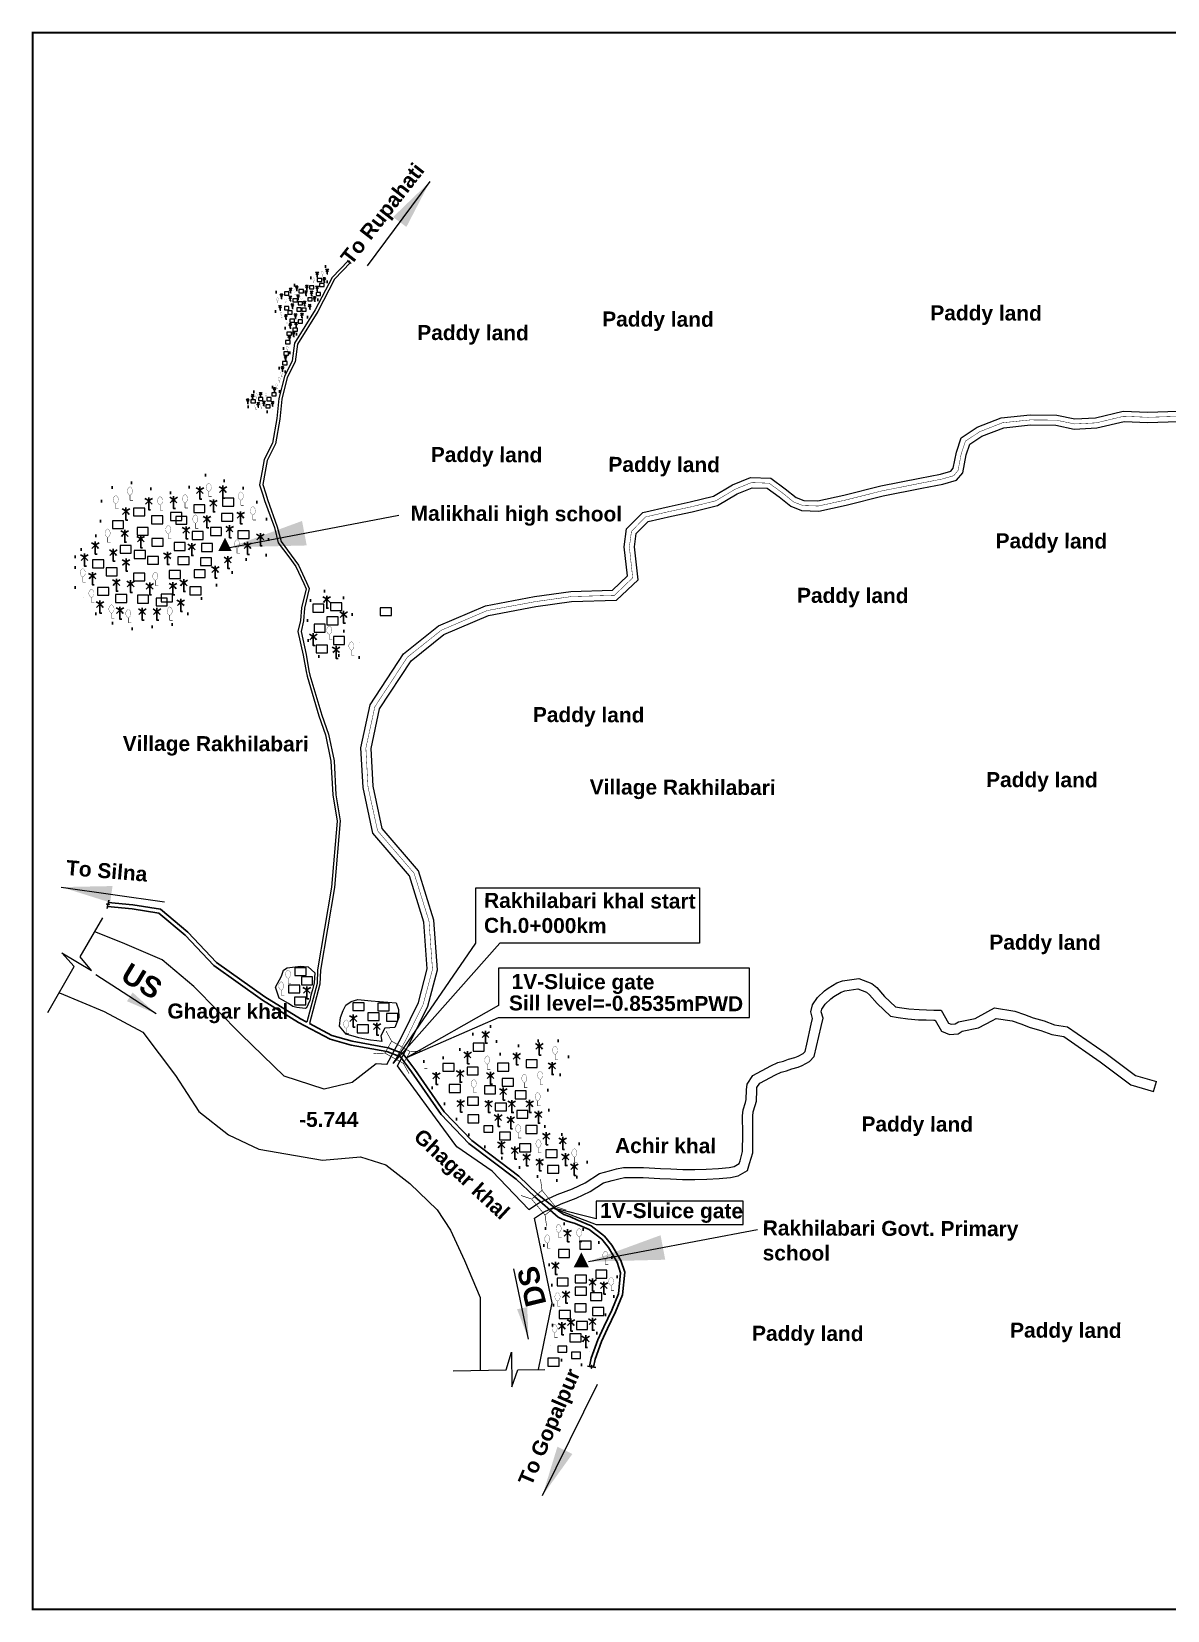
# Model space of a CAD drawing. Header units: millimetres. Extents: x 103 to 31324, y -122131 to -48.
# Drawn here: x 29133 to 30257, y -122131 to -120569 of the extents above; entities that cross this region are included whole.
import ezdxf

# ---------------------------------------------------------------- set-up
doc = ezdxf.new("R2010")
doc.units = ezdxf.units.MM
doc.header["$MEASUREMENT"] = 0
for name, pattern in [('CENTERX2', [4, 2.5, -0.5, 0.5, -0.5]), ('DOT2', [0.125, 0, -0.125]), ('PHANTOM2', [1.25, 0.625, -0.125, 0.125, -0.125, 0.125, -0.125])]:
    doc.linetypes.add(name, pattern=pattern)
for name, color, linetype, lineweight in [('Bazar', 97, 'Continuous', 15), ('Existing Str', 7, 'PHANTOM2', 35), ('HOUSE', 144, 'Continuous', 18), ('PUCCA ROAD', 1, 'Continuous', 30)]:
    doc.layers.add(name, color=color, linetype=linetype, lineweight=lineweight)
for name, color, linetype in [('boundary', 7, 'Continuous'), ('Earthen Emb', 42, 'Continuous'), ('Home Stead', 151, 'Continuous'), ('Khal', 4, 'Continuous'), ('TEXT', 5, 'Continuous'), ('Trees', 77, 'Continuous')]:
    doc.layers.add(name, color=color, linetype=linetype)
doc.styles.get("Standard").update_dxf_attribs({"font": 'arial.ttf'})
doc.styles.add('sum', font='arialbd.ttf')
doc.dimstyles.get("Standard").update_dxf_attribs({"dimtxt": 0.18, "dimasz": 0.18, "dimexe": 0.18, "dimexo": 0.0625, "dimgap": 0.09, "dimtad": 0, "dimtih": 1, "dimtoh": 1, "dimdec": 4, "dimzin": 0, "dimdsep": 46, "dimtxsty": 'Standard', "dimblk": 'DATUMBLANK', "dimcen": 0.09, "dimadec": 0, "dimazin": 0, "dimtfac": 1, "dimtdec": 4, "dimtofl": 0, "dimtmove": 0, "dimatfit": 3, "dimfxl": 1, "dimtolj": 1, "dimtzin": 0, "dimarcsym": 0})

# ---------------------------------------------------------------- blocks, each defined once
blk = doc.blocks.new('A$C3E516E70')
at = {"layer": 'Existing Str', "linetype": 'Continuous', "const_width": 1.25}
for points in [[(0.3, 51.6), (19.6, 39.6), (61.5, 39.6), (80.8, 51.6)], [(19.6, 12.6), (19.6, 39.6)], [(61.5, 12.6), (61.5, 39.6)], [(0.3, 0.5), (19.6, 12.6), (61.5, 12.6), (80.8, 0.5)]]:
    blk.add_lwpolyline(points, dxfattribs=at)
blk = doc.blocks.new('A$C7FEE66E4')
at = {"layer": 'Trees', "linetype": 'Continuous', "const_width": 0.000142}
blk.add_lwpolyline([(0, 0.00001, 0.606435), (0, 0.00493, 0.606435)], format="xyb", close=True, dxfattribs=at)
at = {"layer": 'Trees', "linetype": 'Continuous', "const_width": 0.000252}
for points in [[(0, 0.00001), (0, -0.00287)], [(0, -0.00287), (0.00172, -0.00287)]]:
    blk.add_lwpolyline(points, dxfattribs=at)
blk = doc.blocks.new('A$C01DB3217')
at = {"layer": 'Trees', "color": 1, "lineweight": 30}
blk.add_lwpolyline([(0, 0.0028), (0, -0.0071), (0.0015, -0.0071)], dxfattribs=at)
for centre, start, end in [((-0.012, -0.0154), 41.2491, 62.6782), ((0.012, -0.0154), 117.3218, 138.7509)]:
    blk.add_arc(centre, 0.0195, start, end, dxfattribs=at)
blk = doc.blocks.new('_DatumBlank')
at = {"color": 0, "linetype": 'ByBlock', "lineweight": -2}
for p, q in [((0, 0.577), (-1, 0)), ((0, -0.577), (0, 0.577)), ((-1, 0), (0, -0.577))]:
    blk.add_line(p, q, dxfattribs=at)
blk = doc.blocks.new('A$C5B990698')
at = {"layer": 'TEXT', "color": 0, "lineweight": 25}
blk.add_leader([(0, 110.8), (26.4, 0)], dimstyle='Standard', override={"dimscale": 0.5, "dimasz": 100, "dimgap": 0.09, "dimtad": 0}, dxfattribs=at)

msp = doc.modelspace()

# ---------------------------------------------------------------- hatches: boundary and pattern name
at = {"layer": 'Bazar'}
for points in [[(29324.4, -121069.9), (29317.7, -121083.1), (29331.1, -121083.1)], [(29677, -121776.9), (29669.4, -121791.8), (29684.5, -121791.8)]]:
    msp.add_hatch(color=5, dxfattribs=at).paths.add_polyline_path(points)

# ---------------------------------------------------------------- linework, layer by layer
at = {"layer": 'boundary', "color": 0, "const_width": 2}
msp.add_lwpolyline([(29134.1, -120570.1), (31322.7, -120570.1), (31322.7, -122130.2), (29134.1, -122130.2), (29134.1, -120570.1)], dxfattribs=at)
at = {"layer": 'Earthen Emb', "lineweight": 30}
for points in [[(29207.9, -121436.6), (29208.6, -121432.9), (29207.4, -121432.4), (29210.1, -121432.8), (29210.1, -121432.8), (29208.7, -121432.3), (29209.4, -121428.5)], [(29208.3, -121434.6), (29232.6, -121437.1), (29258.9, -121441.3), (29284.9, -121463.1), (29313.3, -121493.2), (29361.6, -121527.5), (29397.2, -121549.4), (29428.6, -121566), (29449.4, -121571.8), (29484.7, -121578.2), (29498, -121583.3), (29509.1, -121598.3), (29538.3, -121640.4), (29565.8, -121669.3), (29612.4, -121704.4), (29630.7, -121721.8), (29654.1, -121742.2), (29658.6, -121744.3), (29662.9, -121746.1), (29671, -121748.3), (29684.7, -121754.2), (29697.2, -121763.8), (29703.7, -121772.2), (29712.4, -121786.7), (29715.8, -121797.1), (29713.8, -121817.8), (29707.2, -121834.2), (29699.3, -121850.5), (29693.3, -121863.5), (29686.7, -121881.5), (29685.2, -121889.8)], [(29209, -121430.6), (29233.1, -121433.1), (29260.6, -121437.5), (29287.7, -121460.2), (29315.9, -121490.2), (29363.8, -121524.1), (29399.2, -121545.9), (29405.3, -121549.1)], [(29408, -121550.6), (29430.1, -121562.3), (29450.3, -121567.9), (29485.8, -121574.4), (29500.5, -121580), (29512.4, -121595.9), (29541.4, -121637.8), (29568.5, -121666.3), (29615, -121701.4), (29633.7, -121719.4), (29655.6, -121736.7), (29659.8, -121739.6), (29666.2, -121741.7), (29672.6, -121744.6), (29686.7, -121750.8), (29700, -121760.9), (29707, -121769.9), (29716, -121785), (29719.9, -121796.6), (29717.7, -121818.8), (29710.8, -121835.8), (29703, -121852.2), (29697, -121865), (29690.6, -121882.5), (29689.1, -121890.5)], [(29683, -121889.4), (29686.8, -121890.1), (29687.3, -121888.8), (29686.9, -121891.6), (29686.9, -121891.6), (29687.4, -121890.2), (29691.2, -121890.8)]]:
    msp.add_lwpolyline(points, dxfattribs=at)
at = {"layer": 'Existing Str', "linetype": 'Continuous', "const_width": 0.618}
for points in [[(29627.8, -121724.2), (29638.1, -121715.6)], [(29636.6, -121704.5), (29638.1, -121715.6), (29651.3, -121731.6), (29662, -121735.1)], [(29617.2, -121720.6), (29627.8, -121724.2), (29641.1, -121740.1), (29642.6, -121751.2)], [(29641.1, -121740.1), (29651.3, -121731.6)]]:
    msp.add_lwpolyline(points, dxfattribs=at)
at = {"layer": 'Home Stead', "color": 7, "linetype": 'DOT2', "lineweight": 50, "ltscale": 159.474072, "flags": 128}
for points in [[(29366.2, -120945.3), (29348.7, -120941.9), (29344.8, -120937.4), (29344.8, -120931.5), (29351.8, -120925.6), (29357.7, -120925.1), (29363.7, -120924.8), (29370.7, -120922.8), (29373.5, -120916.6), (29379.2, -120898.9), (29383, -120879.8), (29384, -120869.9), (29384, -120866.4), (29384, -120860.6), (29382.2, -120857.5), (29376.4, -120852.7), (29373.1, -120842.5), (29373.1, -120829), (29376.6, -120825), (29382.4, -120823.5), (29395.8, -120819.1), (29399.6, -120819.4), (29402.4, -120820.2), (29407.5, -120817.1), (29408.7, -120813.9), (29411.3, -120808.8), (29415, -120804), (29419, -120801.6), (29427.9, -120801.6), (29428.9, -120810.2), (29420.2, -120827.6), (29417.5, -120832.6), (29413.7, -120839.7), (29412, -120842.4), (29410, -120845.1), (29401.9, -120858.1), (29400.3, -120861.2), (29398.4, -120864.5), (29391.4, -120873.1), (29390, -120878.4), (29389.2, -120883.6), (29388.5, -120888.2), (29388.1, -120897.6), (29386.7, -120901), (29384.4, -120904.3), (29380, -120920), (29377.8, -120927.2), (29375.9, -120933.3), (29374.6, -120939), (29373, -120942.6), (29369.3, -120944.6), (29366.2, -120945.3)], [(29176.1, -121119.2), (29176.1, -121088.6), (29176.1, -121088.6), (29192, -121070.1), (29204.1, -121065), (29200.9, -121056.7), (29202.9, -121024.2), (29211.8, -121020.4), (29230.9, -121015.3), (29266, -121026.1), (29283.2, -121024.2), (29306.2, -121007), (29347.8, -121022.9), (29365.2, -121047.9), (29367.8, -121074.5), (29370.3, -121086), (29358.9, -121088.5), (29340.5, -121092.3), (29332.9, -121103.1), (29320.2, -121113.2), (29304.9, -121125.9), (29278.9, -121155.1), (29254.8, -121157.6), (29231.3, -121160.1), (29200.8, -121150.6), (29176.1, -121119.2)], [(29457.1, -121188.4), (29436.9, -121186.3), (29422.1, -121188.4), (29414.9, -121186.9), (29408.8, -121178.1), (29406.2, -121170.2), (29405.4, -121159.3), (29407, -121139.2), (29409.1, -121131.5), (29413.3, -121124.7), (29415.5, -121121.5), (29425.5, -121123.3), (29437.7, -121127), (29445.4, -121131.5), (29448.9, -121135.2), (29450.4, -121147.2), (29445.9, -121154.6), (29441.4, -121160.1), (29440.9, -121161.4), (29451.5, -121170.2), (29455.7, -121171), (29461.6, -121178.9), (29457.1, -121188.4)], [(29521.3, -121588), (29529.4, -121583.9), (29538.9, -121584.4), (29547.2, -121584.4), (29551.2, -121583), (29553.8, -121580.7), (29556.7, -121576.4), (29561, -121570.1), (29565.9, -121564.6), (29573.6, -121557.2), (29578.5, -121554), (29585.1, -121552.9), (29594, -121555.7), (29594, -121566.9), (29589.4, -121572.9), (29588.9, -121578.1), (29594, -121581.3), (29598.4, -121580.4), (29606.4, -121577), (29619.9, -121569.8), (29638, -121567.2), (29648.6, -121566.6), (29655.5, -121568.1), (29663, -121576.4), (29664.7, -121582.4), (29662.7, -121591), (29659.3, -121595.6), (29655, -121603.1), (29649.2, -121607.4), (29644.3, -121614), (29642.9, -121624.9), (29642.9, -121630.6), (29647.5, -121643.1), (29640.6, -121648.8), (29640.6, -121651.4), (29641.2, -121655.1), (29645.8, -121657.4), (29664.2, -121661.7), (29669.3, -121665.2), (29674.2, -121668.6), (29679.7, -121677.2), (29682.9, -121687.3), (29679.4, -121699.9), (29669.1, -121703.6), (29656.4, -121705.6), (29646.4, -121706.5), (29634.7, -121702.3), (29629.1, -121699.6), (29620.5, -121696.5), (29613.3, -121690.7), (29605, -121687.6), (29591.5, -121679.8), (29567.6, -121662.3), (29557.3, -121653.4), (29548.1, -121634.1), (29540, -121628.7), (29535.7, -121623.5), (29532, -121618.3), (29528.3, -121612.6), (29525.7, -121605.1), (29524.5, -121599.7), (29522.8, -121593.9), (29521.3, -121588)], [(29677, -121888.1), (29655.4, -121883.1), (29648.9, -121879), (29646.7, -121869), (29649.2, -121840.9), (29649.7, -121820.8), (29648, -121811.3), (29645.5, -121790.9), (29641.2, -121774.2), (29637.5, -121762.1), (29636.5, -121756.1), (29640.5, -121753.7), (29651, -121747.8), (29654, -121747.5), (29670.3, -121751), (29675.9, -121752.3), (29683, -121757.1), (29693.8, -121766.5), (29706.1, -121778.8), (29707.5, -121783.3), (29711.4, -121791.5), (29713.1, -121806.4), (29712.3, -121811.8), (29711, -121816.5), (29700.2, -121840.2), (29691.7, -121857.9), (29682.2, -121881.2), (29677, -121888.1)]]:
    msp.add_lwpolyline(points, dxfattribs=at)
at = {"layer": 'HOUSE'}
for points in [[(29383.3, -120829.8), (29387.7, -120829.8), (29387.7, -120826.7), (29383.3, -120826.7), (29383.3, -120829.8)], [(29397.6, -120827.4), (29402.1, -120827.4), (29402.1, -120824.3), (29397.6, -120824.3), (29397.6, -120827.4)], [(29407.9, -120823.7), (29412.3, -120823.7), (29412.3, -120820.6), (29407.9, -120820.6), (29407.9, -120823.7)], [(29414.5, -120830.2), (29418.9, -120830.2), (29418.9, -120827.1), (29414.5, -120827.1), (29414.5, -120830.2)], [(29415.7, -120816.5), (29420.1, -120816.5), (29420.1, -120813.4), (29415.7, -120813.4), (29415.7, -120816.5)], [(29418, -120821.4), (29422.5, -120821.4), (29422.5, -120818.3), (29418, -120818.3), (29418, -120821.4)], [(29383.2, -120844.3), (29387.7, -120844.3), (29387.7, -120841.2), (29383.2, -120841.2), (29383.2, -120844.3)], [(29391.6, -120836.6), (29396, -120836.6), (29396, -120833.5), (29391.6, -120833.5), (29391.6, -120836.6)], [(29395.4, -120845.6), (29399.9, -120845.6), (29399.9, -120842.5), (29395.4, -120842.5), (29395.4, -120845.6)], [(29396.8, -120839.6), (29401.2, -120839.6), (29401.2, -120836.5), (29396.8, -120836.5), (29396.8, -120839.6)], [(29400.5, -120845.8), (29404.9, -120845.8), (29404.9, -120842.7), (29400.5, -120842.7), (29400.5, -120845.8)], [(29406.3, -120835.6), (29410.7, -120835.6), (29410.7, -120832.5), (29406.3, -120832.5), (29406.3, -120835.6)], [(29386.5, -120848.6), (29391, -120848.6), (29391, -120845.5), (29386.5, -120845.5), (29386.5, -120848.6)], [(29388.7, -120856.6), (29393.2, -120856.6), (29393.2, -120853.5), (29388.7, -120853.5), (29388.7, -120856.6)], [(29396.7, -120857.5), (29401.1, -120857.5), (29401.1, -120854.4), (29396.7, -120854.4), (29396.7, -120857.5)], [(29384.4, -120877.9), (29388.9, -120877.9), (29388.9, -120874.8), (29384.4, -120874.8), (29384.4, -120877.9)], [(29385.6, -120869.5), (29390.1, -120869.5), (29390.1, -120866.4), (29385.6, -120866.4), (29385.6, -120869.5)], [(29391.6, -120865.5), (29396, -120865.5), (29396, -120862.4), (29391.6, -120862.4), (29391.6, -120865.5)], [(29382.7, -120889.1), (29387.1, -120889.1), (29387.1, -120886), (29382.7, -120886), (29382.7, -120889.1)], [(29381.3, -120898.7), (29385.8, -120898.7), (29385.8, -120895.6), (29381.3, -120895.6), (29381.3, -120898.7)], [(29350.1, -120936.5), (29354.5, -120936.5), (29354.5, -120933.3), (29350.1, -120933.3), (29350.1, -120936.5)], [(29357.5, -120934.2), (29361.9, -120934.2), (29361.9, -120931.1), (29357.5, -120931.1), (29357.5, -120934.2)], [(29365.8, -120934.3), (29370.2, -120934.3), (29370.2, -120931.2), (29365.8, -120931.2), (29365.8, -120934.3)], [(29370.8, -120929.5), (29375.2, -120929.5), (29375.2, -120926.4), (29370.8, -120926.4), (29370.8, -120929.5)], [(29364.8, -120941.5), (29369.2, -120941.5), (29369.2, -120938.4), (29364.8, -120938.4), (29364.8, -120941.5)], [(29322, -121038.5), (29333.1, -121038.5), (29333.1, -121030.8), (29322, -121030.8), (29322, -121038.5)], [(29233.9, -121048.2), (29245, -121048.2), (29245, -121040.5), (29233.9, -121040.5), (29233.9, -121048.2)], [(29270.6, -121052.7), (29281.7, -121052.7), (29281.7, -121044.9), (29270.6, -121044.9), (29270.6, -121052.7)], [(29293.6, -121045), (29304.6, -121045), (29304.6, -121037.3), (29293.6, -121037.3), (29293.6, -121045)], [(29321, -121053.6), (29332.1, -121053.6), (29332.1, -121045.8), (29321, -121045.8), (29321, -121053.6)], [(29213, -121060.8), (29224.1, -121060.8), (29224.1, -121053), (29213, -121053), (29213, -121060.8)], [(29237.4, -121067.4), (29248.4, -121067.4), (29248.4, -121059.6), (29237.4, -121059.6), (29237.4, -121067.4)], [(29251.7, -121056), (29262.8, -121056), (29262.8, -121048.2), (29251.7, -121048.2), (29251.7, -121056)], [(29275.7, -121056.6), (29286.8, -121056.6), (29286.8, -121048.8), (29275.7, -121048.8), (29275.7, -121056.6)], [(29310, -121067.6), (29321.1, -121067.6), (29321.1, -121059.9), (29310, -121059.9), (29310, -121067.6)], [(29220.6, -121085.2), (29231.7, -121085.2), (29231.7, -121077.4), (29220.6, -121077.4), (29220.6, -121085.2)], [(29252.1, -121078.3), (29263.2, -121078.3), (29263.2, -121070.6), (29252.1, -121070.6), (29252.1, -121078.3)], [(29274, -121082.5), (29285.1, -121082.5), (29285.1, -121074.7), (29274, -121074.7), (29274, -121082.5)], [(29291.8, -121071.5), (29302.9, -121071.5), (29302.9, -121063.7), (29291.8, -121063.7), (29291.8, -121071.5)], [(29301.1, -121083.5), (29312.2, -121083.5), (29312.2, -121075.7), (29301.1, -121075.7), (29301.1, -121083.5)], [(29337.1, -121070.7), (29348.2, -121070.7), (29348.2, -121062.9), (29337.1, -121062.9), (29337.1, -121070.7)], [(29193.5, -121099.6), (29204.6, -121099.6), (29204.6, -121091.8), (29193.5, -121091.8), (29193.5, -121099.6)], [(29234.6, -121090.3), (29245.7, -121090.3), (29245.7, -121082.6), (29234.6, -121082.6), (29234.6, -121090.3)], [(29247.6, -121096.1), (29258.7, -121096.1), (29258.7, -121088.4), (29247.6, -121088.4), (29247.6, -121096.1)], [(29277.9, -121096.5), (29289, -121096.5), (29289, -121088.7), (29277.9, -121088.7), (29277.9, -121096.5)], [(29300.1, -121097.5), (29311.2, -121097.5), (29311.2, -121089.7), (29300.1, -121089.7), (29300.1, -121097.5)], [(29206.9, -121107.4), (29217.9, -121107.4), (29217.9, -121099.7), (29206.9, -121099.7), (29206.9, -121107.4)], [(29233.9, -121112.6), (29245, -121112.6), (29245, -121104.8), (29233.9, -121104.8), (29233.9, -121112.6)], [(29269.2, -121110.2), (29280.3, -121110.2), (29280.3, -121102.4), (29269.2, -121102.4), (29269.2, -121110.2)], [(29293.8, -121109.2), (29304.9, -121109.2), (29304.9, -121101.5), (29293.8, -121101.5), (29293.8, -121109.2)], [(29198.3, -121126.8), (29209.4, -121126.8), (29209.4, -121119.1), (29198.3, -121119.1), (29198.3, -121126.8)], [(29289.8, -121126.3), (29300.9, -121126.3), (29300.9, -121118.5), (29289.8, -121118.5), (29289.8, -121126.3)], [(29216.1, -121133.8), (29227.2, -121133.8), (29227.2, -121126), (29216.1, -121126), (29216.1, -121133.8)], [(29237.7, -121134.5), (29248.8, -121134.5), (29248.8, -121126.7), (29237.7, -121126.7), (29237.7, -121134.5)], [(29256.2, -121137.2), (29267.3, -121137.2), (29267.3, -121129.5), (29256.2, -121129.5), (29256.2, -121137.2)], [(29261.3, -121133.4), (29272.4, -121133.4), (29272.4, -121125.6), (29261.3, -121125.6), (29261.3, -121133.4)], [(29411.2, -121143.5), (29422.3, -121143.5), (29422.3, -121135.7), (29411.2, -121135.7), (29411.2, -121143.5)], [(29428.8, -121141.9), (29439.9, -121141.9), (29439.9, -121134.2), (29428.8, -121134.2), (29428.8, -121141.9)], [(29477.9, -121146.9), (29489, -121146.9), (29489, -121139.1), (29477.9, -121139.1), (29477.9, -121146.9)], [(29412.5, -121163.3), (29423.6, -121163.3), (29423.6, -121155.5), (29412.5, -121155.5), (29412.5, -121163.3)], [(29425.3, -121156), (29436.4, -121156), (29436.4, -121148.2), (29425.3, -121148.2), (29425.3, -121156)], [(29431.7, -121175.4), (29442.8, -121175.4), (29442.8, -121167.6), (29431.7, -121167.6), (29431.7, -121175.4)], [(29414.7, -121183.9), (29425.8, -121183.9), (29425.8, -121176.1), (29414.7, -121176.1), (29414.7, -121183.9)], [(29393.6, -121503), (29404.7, -121503), (29404.7, -121495.3), (29393.6, -121495.3), (29393.6, -121503)], [(29387.3, -121520.2), (29398.4, -121520.2), (29398.4, -121512.4), (29387.3, -121512.4), (29387.3, -121520.2)], [(29400, -121512.1), (29411.1, -121512.1), (29411.1, -121504.3), (29400, -121504.3), (29400, -121512.1)], [(29393.2, -121532.1), (29404.3, -121532.1), (29404.3, -121524.4), (29393.2, -121524.4), (29393.2, -121532.1)], [(29450.9, -121537.7), (29462, -121537.7), (29462, -121529.9), (29450.9, -121529.9), (29450.9, -121537.7)], [(29475.6, -121538), (29486.7, -121538), (29486.7, -121530.2), (29475.6, -121530.2), (29475.6, -121538)], [(29465.8, -121547.6), (29476.9, -121547.6), (29476.9, -121539.8), (29465.8, -121539.8), (29465.8, -121547.6)], [(29484.3, -121548.2), (29495.4, -121548.2), (29495.4, -121540.5), (29484.3, -121540.5), (29484.3, -121548.2)], [(29455.2, -121559.7), (29466.3, -121559.7), (29466.3, -121551.9), (29455.2, -121551.9), (29455.2, -121559.7)], [(29569.8, -121577.7), (29580.9, -121577.7), (29580.9, -121570), (29569.8, -121570), (29569.8, -121577.7)], [(29540.1, -121597.7), (29551.2, -121597.7), (29551.2, -121589.9), (29540.1, -121589.9), (29540.1, -121597.7)], [(29563.9, -121601.4), (29575, -121601.4), (29575, -121593.7), (29563.9, -121593.7), (29563.9, -121601.4)], [(29594.2, -121597.6), (29605.2, -121597.6), (29605.2, -121589.8), (29594.2, -121589.8), (29594.2, -121597.6)], [(29622.3, -121594.1), (29633.4, -121594.1), (29633.4, -121586.3), (29622.3, -121586.3), (29622.3, -121594.1)], [(29598.8, -121612.5), (29609.9, -121612.5), (29609.9, -121604.8), (29598.8, -121604.8), (29598.8, -121612.5)], [(29546.3, -121618.7), (29557.4, -121618.7), (29557.4, -121610.9), (29546.3, -121610.9), (29546.3, -121618.7)], [(29564.3, -121631.2), (29575.4, -121631.2), (29575.4, -121623.5), (29564.3, -121623.5), (29564.3, -121631.2)], [(29581.1, -121620), (29592.2, -121620), (29592.2, -121612.3), (29581.1, -121612.3), (29581.1, -121620)], [(29611.4, -121624.9), (29622.5, -121624.9), (29622.5, -121617.2), (29611.4, -121617.2), (29611.4, -121624.9)], [(29591.7, -121636.9), (29602.8, -121636.9), (29602.8, -121629.2), (29591.7, -121629.2), (29591.7, -121636.9)], [(29613.1, -121644.3), (29624.2, -121644.3), (29624.2, -121636.5), (29613.1, -121636.5), (29613.1, -121644.3)], [(29564.6, -121648.7), (29575.7, -121648.7), (29575.7, -121641), (29564.6, -121641), (29564.6, -121648.7)], [(29580.5, -121658.1), (29589.4, -121658.1), (29589.4, -121651.8), (29580.5, -121651.8), (29580.5, -121658.1)], [(29622.1, -121659.2), (29633.2, -121659.2), (29633.2, -121651.5), (29622.1, -121651.5), (29622.1, -121659.2)], [(29595.9, -121665.7), (29607, -121665.7), (29607, -121657.9), (29595.9, -121657.9), (29595.9, -121665.7)], [(29615.9, -121677.3), (29627, -121677.3), (29627, -121669.5), (29615.9, -121669.5), (29615.9, -121677.3)], [(29642, -121683.2), (29653, -121683.2), (29653, -121675.5), (29642, -121675.5), (29642, -121683.2)], [(29643.5, -121698.7), (29654.6, -121698.7), (29654.6, -121691), (29643.5, -121691), (29643.5, -121698.7)], [(29654.3, -121782), (29665.4, -121782), (29665.4, -121774.2), (29654.3, -121774.2), (29654.3, -121782)], [(29675.6, -121773.7), (29686.7, -121773.7), (29686.7, -121765.9), (29675.6, -121765.9), (29675.6, -121773.7)], [(29691.2, -121802.3), (29702.3, -121802.3), (29702.3, -121794.5), (29691.2, -121794.5), (29691.2, -121802.3)], [(29653, -121810), (29664.1, -121810), (29664.1, -121802.3), (29653, -121802.3), (29653, -121810)], [(29670.9, -121819.2), (29682, -121819.2), (29682, -121811.4), (29670.9, -121811.4), (29670.9, -121819.2)], [(29671, -121807.1), (29682.1, -121807.1), (29682.1, -121799.4), (29671, -121799.4), (29671, -121807.1)], [(29670.6, -121835.6), (29681.7, -121835.6), (29681.7, -121827.8), (29670.6, -121827.8), (29670.6, -121835.6)], [(29686, -121824.7), (29697.1, -121824.7), (29697.1, -121816.9), (29686, -121816.9), (29686, -121824.7)], [(29655.2, -121842.2), (29666.3, -121842.2), (29666.3, -121834.5), (29655.2, -121834.5), (29655.2, -121842.2)], [(29688, -121839.3), (29699.1, -121839.3), (29699.1, -121831.5), (29688, -121831.5), (29688, -121839.3)], [(29665.7, -121865.4), (29676.8, -121865.4), (29676.8, -121857.6), (29665.7, -121857.6), (29665.7, -121865.4)], [(29672.1, -121853.2), (29683.2, -121853.2), (29683.2, -121845.4), (29672.1, -121845.4), (29672.1, -121853.2)], [(29653.7, -121875.8), (29662.6, -121875.8), (29662.6, -121869.6), (29653.7, -121869.6), (29653.7, -121875.8)], [(29643.8, -121889.4), (29654.9, -121889.4), (29654.9, -121881.7), (29643.8, -121881.7), (29643.8, -121889.4)], [(29667.1, -121882), (29676, -121882), (29676, -121875.8), (29667.1, -121875.8), (29667.1, -121882)]]:
    msp.add_lwpolyline(points, dxfattribs=at)
at = {"layer": 'Khal', "color": 3, "lineweight": 25, "ltscale": 0.1}
for points in [[(29484.5, -121591.1), (29499.2, -121563.9), (29507.5, -121546.6), (29515.8, -121529.7), (29524.6, -121496.5), (29521.3, -121450.3), (29507, -121404.3), (29470.8, -121362.1), (29461, -121316.9), (29458.8, -121277.6), (29468.1, -121235.1), (29501.1, -121184.7), (29535.8, -121157.1), (29582.1, -121137.2), (29630.5, -121128.1), (29666.6, -121123.1), (29707.7, -121121.8), (29722.6, -121107.6), (29719.5, -121078.9), (29721.8, -121061.2), (29737.9, -121044.8), (29763.9, -121038.8), (29784.5, -121034.4), (29807.9, -121028.7), (29826.7, -121017.5), (29844.3, -121010.3), (29864.4, -121011), (29878.8, -121021.4), (29889.5, -121030), (29897, -121033), (29911.1, -121033.5), (29936.8, -121027.9), (29973.4, -121018.6), (30011.9, -121011), (30032.3, -121007.1), (30042.5, -121004.1), (30045, -121001.1), (30048.1, -120985.2), (30052.9, -120971), (30068.7, -120960.5), (30092.5, -120951.1), (30120.9, -120948.3), (30147.4, -120948.5), (30165.3, -120952.3), (30185.7, -120951.3), (30213, -120944.7), (30237.6, -120945.7), (30267.2, -120944.8)], [(29495.2, -121592.3), (29508.1, -121568.4), (29516.5, -121550.9), (29525.2, -121533.2), (29534.7, -121497.5), (29531.2, -121448.4), (29516, -121399.3), (29480, -121357.5), (29470.9, -121315.6), (29468.9, -121278.4), (29477.4, -121239), (29508.5, -121191.5), (29541, -121165.7), (29585, -121146.8), (29632.1, -121138), (29667.4, -121133), (29711.9, -121131.7), (29733.1, -121111.4), (29729.5, -121079), (29731.3, -121065.8), (29743, -121053.9), (29766.1, -121048.6), (29786.7, -121044.2), (29811.8, -121038), (29831.2, -121026.5), (29846.1, -121020.4), (29861, -121020.9), (29872.7, -121029.3), (29884.4, -121038.7), (29894.9, -121042.9), (29912, -121043.5), (29939.1, -121037.6), (29975.6, -121028.4), (30013.8, -121020.8), (30034.6, -121016.8), (30048.2, -121012.9), (30054.4, -121005.5), (30057.8, -120987.8), (30061.3, -120977.4), (30073.3, -120969.4), (30094.9, -120961), (30121.4, -120958.3), (30146.3, -120958.5), (30164.5, -120962.3), (30187.1, -120961.2), (30214, -120954.7), (30237.5, -120955.7), (30267.5, -120954.8)]]:
    msp.add_lwpolyline(points, dxfattribs=at)
at = {"layer": 'Khal', "color": 7, "linetype": 'CENTERX2', "lineweight": 30, "ltscale": 5, "const_width": 0.437}
msp.add_lwpolyline([(29490.8, -121589.9), (29503.6, -121566.2), (29512, -121548.7), (29520.5, -121531.5), (29529.7, -121497), (29526.3, -121449.3), (29511.5, -121401.8), (29475.4, -121359.8), (29465.9, -121316.3), (29463.8, -121278), (29472.7, -121237.1), (29504.8, -121188.1), (29538.4, -121161.4), (29583.5, -121142), (29631.3, -121133.1), (29667, -121128.1), (29709.8, -121126.8), (29727.8, -121109.5), (29724.5, -121079), (29726.6, -121063.5), (29740.5, -121049.3), (29765, -121043.7), (29785.6, -121039.3), (29809.8, -121033.4), (29828.9, -121022), (29845.2, -121015.3), (29862.7, -121015.9), (29875.7, -121025.3), (29886.9, -121034.4), (29896, -121038), (29911.5, -121038.5), (29937.9, -121032.7), (29974.5, -121023.5), (30012.8, -121015.9), (30033.4, -121011.9), (30045.4, -121008.5), (30049.7, -121003.3), (30052.9, -120986.5), (30057.1, -120974.2), (30071, -120965), (30093.7, -120956.1), (30121.1, -120953.3), (30146.8, -120953.5), (30164.9, -120957.3), (30186.4, -120956.2), (30213.5, -120949.7), (30237.5, -120950.7), (30267.3, -120949.8)], dxfattribs=at)
at = {"layer": 'Khal', "lineweight": 25, "ltscale": 0.1}
for points in [[(29149.1, -121539.6), (29175.2, -121494.1), (29162.9, -121480.6), (29192.4, -121498), (29181.1, -121484.4), (29203.4, -121445.9)], [(29484.5, -121591.1), (29474, -121590.5), (29450.3, -121608.8), (29422.6, -121615.6), (29383.1, -121602.5), (29340.3, -121561.5), (29293.6, -121513.8), (29262.3, -121487.5), (29223, -121470.8), (29195.7, -121459.8)], [(29377.9, -121525.5), (29374.5, -121514.6), (29380.2, -121503.8), (29382.2, -121497.6), (29386, -121495.5), (29399, -121493.6), (29406.8, -121494.4), (29413.3, -121500.4), (29412.5, -121510.1), (29411.1, -121517.3), (29409.2, -121522.4), (29408.2, -121527.7), (29405.2, -121535.1), (29403.8, -121535.7), (29395.4, -121534.5), (29391.5, -121533.8), (29387.1, -121530.6), (29377.9, -121525.5)], [(29625.2, -121734.6), (29634.6, -121728.3), (29653.2, -121719.5), (29668.1, -121714.2), (29680.8, -121708.1), (29694.8, -121699), (29704.7, -121696.2), (29711.9, -121694.2), (29718.7, -121693), (29728, -121693), (29738.5, -121693), (29755.2, -121693.9), (29765.6, -121694.2), (29777.4, -121694.8), (29789.2, -121694.9), (29800.6, -121694.5), (29812.6, -121693.9), (29823.2, -121693), (29828.2, -121691.8), (29833, -121689.1), (29834, -121686.2), (29836.5, -121677.1), (29836.8, -121659.7), (29836.6, -121641.9), (29837.2, -121635.8), (29839.3, -121628.6), (29840.2, -121625.6), (29840.5, -121616.1), (29840.9, -121610.5), (29846.5, -121601.9), (29864.6, -121592.2), (29871.4, -121589.1), (29877.1, -121587.7), (29882.1, -121585.8), (29888.3, -121584.1), (29891.4, -121582.9), (29896.6, -121580), (29898.4, -121578.2), (29900.1, -121571), (29904.5, -121551.2), (29905.8, -121545.5), (29904, -121539), (29905.6, -121532.1), (29910.6, -121524.8), (29917.4, -121518.3), (29921.2, -121515.5), (29929.7, -121510.3), (29935.4, -121508.3), (29951.5, -121505.8), (29964.4, -121510.8), (29969.3, -121514.9), (29976.9, -121523.7), (29987.8, -121534), (29991.8, -121534.8), (30001.1, -121535.9), (30011.2, -121536.7), (30018.4, -121537), (30025.9, -121537.3), (30032.9, -121537.3), (30040.2, -121550.1), (30042.8, -121551.2), (30046.7, -121550.8), (30050.3, -121548.7), (30066.5, -121545.4), (30079, -121538.7), (30085.7, -121535.1), (30105.8, -121538.2), (30115.3, -121541.5), (30124.1, -121544.8), (30134.8, -121547.9), (30145.1, -121551.7), (30158.1, -121553.7), (30196.1, -121580.2), (30225.3, -121601.9), (30246, -121608)], [(29160.6, -121520), (29204.8, -121538.7), (29243.3, -121559.1), (29275.4, -121601.9), (29298.5, -121637.4), (29327.9, -121660.5), (29357.8, -121674.8), (29421, -121685.7), (29458.6, -121682.3), (29483.7, -121690.2), (29507.4, -121708.7), (29534.5, -121734.9), (29547.6, -121755), (29561.5, -121784.8), (29577, -121821.6), (29577, -121893.7)], [(29437.6, -121553.1), (29438.7, -121544.4), (29441.2, -121537.7), (29444, -121532.5), (29449.4, -121528.8), (29455.7, -121526.6), (29469.2, -121527.9), (29493.7, -121530), (29496.2, -121536.7), (29496.5, -121544.7), (29492.5, -121554.3), (29482.5, -121555.2), (29478.6, -121562.8), (29479.7, -121568.2), (29474.5, -121567.7), (29468.3, -121567), (29462.8, -121565.9), (29456.9, -121564.7), (29444.3, -121560.9), (29437.6, -121553.1)], [(29630.5, -121743.2), (29639.6, -121737), (29657.1, -121728.8), (29671.9, -121723.4), (29685.7, -121716.8), (29699, -121708.2), (29707.4, -121705.9), (29714.1, -121704), (29719.6, -121703), (29728, -121703), (29738.2, -121703), (29754.8, -121703.9), (29765.2, -121704.2), (29777.1, -121704.8), (29789.3, -121704.9), (29801.1, -121704.5), (29813.2, -121703.8), (29824.7, -121702.9), (29832, -121701.2), (29841.3, -121695.8), (29843.5, -121689.1), (29846.5, -121678.5), (29846.8, -121659.8), (29846.6, -121642.3), (29847.1, -121637.8), (29848.9, -121631.5), (29850.2, -121627.3), (29850.5, -121616.6), (29850.7, -121613.8), (29853.5, -121609.5), (29869.1, -121601.2), (29874.7, -121598.6), (29880.1, -121597.3), (29885.2, -121595.3), (29891.4, -121593.6), (29895.6, -121592), (29902.6, -121588.1), (29907.5, -121583.2), (29909.8, -121573.2), (29914.3, -121553.4), (29916.1, -121545.3), (29914.3, -121538.8), (29914.9, -121536.2), (29918.3, -121531.3), (29923.9, -121526), (29926.8, -121523.8), (29934, -121519.4), (29937.8, -121518), (29950.4, -121516.1), (29959.2, -121519.5), (29962.2, -121522.1), (29969.7, -121530.6), (29983, -121543.3), (29990.3, -121544.7), (30000.1, -121545.9), (30010.6, -121546.7), (30018, -121547), (30025.7, -121547.3), (30027.1, -121547.3), (30033.2, -121558), (30041.2, -121561.4), (30049.7, -121560.6), (30053.9, -121558.2), (30069.9, -121554.9), (30083.7, -121547.5), (30087.5, -121545.5), (30103.4, -121548), (30111.9, -121550.9), (30121, -121554.3), (30131.7, -121557.4), (30142.6, -121561.4), (30154.3, -121563.3), (30190.3, -121588.3), (30220.8, -121611), (30243.2, -121617.6)], [(29625.2, -121734.6), (29588.9, -121696.6), (29553.7, -121672.4), (29532.8, -121643.8), (29508.5, -121610.9), (29498.3, -121597), (29495.2, -121592.3)], [(30243.2, -121617.6), (30246, -121608)], [(29634.6, -121892.9), (29648.1, -121827), (29630.5, -121743.2)], [(29550.3, -121894.2), (29602.7, -121893.1), (29607.9, -121875.7), (29608.2, -121909.9), (29614.1, -121893.2), (29640.8, -121892.9)]]:
    msp.add_lwpolyline(points, dxfattribs=at)
at = {"layer": 'PUCCA ROAD', "lineweight": 25}
for points in [[(29446.2, -120795.8), (29430.3, -120812.4), (29413.7, -120844.5), (29393.2, -120877.2), (29390.8, -120894.8), (29383.3, -120910.2), (29377.7, -120932.2), (29375.6, -120952), (29371.5, -120976.2), (29363.3, -120992.4), (29361.1, -121003.7), (29358.7, -121017.5), (29361.9, -121027.4), (29363.6, -121033), (29373.3, -121059.9), (29377.1, -121074.9), (29387.6, -121088.9), (29394.4, -121098.4), (29402.3, -121115.3), (29404.6, -121120.3), (29400.1, -121139.2), (29399.1, -121151.6), (29396.6, -121162.5), (29401.8, -121185.9), (29404.6, -121202.1), (29405.6, -121206.7), (29417.4, -121246.2), (29423.9, -121265), (29429.3, -121290.9), (29431.2, -121324.4), (29435.4, -121350.2), (29429.9, -121415.5), (29416, -121497.5), (29415.5, -121511), (29405.3, -121549.1)], [(29445.5, -120795.2), (29447.1, -120796.5), (29447.8, -120796.2), (29446.7, -120797.3), (29446.7, -120797.3), (29447.5, -120796.8), (29449.4, -120798.5)], [(29448.6, -120797.7), (29432.8, -120814.1), (29416.3, -120846), (29396.1, -120878.2), (29393.7, -120895.7), (29386.1, -120911.3), (29380.6, -120932.7), (29378.6, -120952.4), (29374.4, -120977.1), (29366.1, -120993.4), (29364.1, -121004.2), (29361.8, -121017.2), (29364.7, -121026.5), (29366.5, -121032), (29376.1, -121059), (29379.9, -121073.6), (29390, -121087.1), (29397, -121096.9), (29405, -121114), (29407.8, -121120), (29403.1, -121139.7), (29402, -121152.1), (29399.7, -121162.5), (29404.8, -121185.4), (29407.5, -121201.5), (29408.5, -121205.9), (29420.3, -121245.3), (29426.8, -121264.2), (29432.3, -121290.5), (29434.2, -121324.1), (29438.4, -121350.1), (29432.9, -121415.8), (29419, -121497.8), (29418.4, -121511.4), (29408, -121550.6)]]:
    msp.add_lwpolyline(points, dxfattribs=at)
at = {"layer": 'TEXT', "color": 7}
for points in [[(29596.3, -121471), (29490.8, -121589.9), (29572.6, -121471), (29572.6, -121416.3), (29793.8, -121416.3), (29793.8, -121471)], [(29594.9, -121532.7), (29504.3, -121584.1), (29594.9, -121544.6), (29843.5, -121544.6), (29843.5, -121495.8), (29594.9, -121495.8)], [(29691.6, -121743.8), (29648.3, -121732.9), (29691.6, -121749.2), (29837, -121749.2), (29837, -121726.2), (29691.6, -121726.2)]]:
    msp.add_lwpolyline(points, close=True, dxfattribs=at)

# ---------------------------------------------------------------- block references
at = {"layer": 'Khal', "lineweight": 25, "ltscale": 0.1}
for name, p, xscale, yscale, zscale, rotation in [('A$C5B990698', (29208.7, -121491.1), 0.6240000000259497, 0.6239999999834254, 0.6240000000000001, 223.7256306116884), ('A$C3E516E70', (29519.2, -121577.5), 0.5000000000047337, 0.5, 0.5, 150.7879408247198), ('A$C5B990698', (29626.8, -121793.6), 0.624000000017336, 0.6239999999907013, 0.6240000000000001, 178.2966880001839)]:
    msp.add_blockref(name, p, dxfattribs=dict(at, xscale=xscale, yscale=yscale, zscale=zscale, rotation=rotation))
at = {"layer": 'Trees', "linetype": 'DOT2', "ltscale": 0.2}
for p, xscale, yscale, zscale in [((29412.4, -120815.8), 688.3575921112715, 688.3575921112642, 688.3575921112691), ((29420.6, -120809.6), 688.3575921112715, 688.3575921112642, 688.3575921112691), ((29393.3, -120827.5), 688.3575921112715, 688.3575921112642, 688.3575921112691), ((29376.4, -120835.7), 688.3575921112715, 688.3575921112642, 688.3575921112691), ((29384.5, -120836.9), 688.3575921112715, 688.3575921112642, 688.3575921112691), ((29400, -120834), 688.3575921112715, 688.3575921112642, 688.3575921112691), ((29379.9, -120850), 688.3575921112715, 688.3575921112642, 688.3575921112691), ((29385.8, -120859.1), 688.3575921112715, 688.3575921112642, 688.3575921112691), ((29385.9, -120883.5), 688.3575921112715, 688.3575921112642, 688.3575921112691), ((29380.3, -120908.7), 688.3575921112715, 688.3575921112642, 688.3575921112691), ((29375.7, -120920.6), 688.3575921112715, 688.3575921112642, 688.3575921112691), ((29378, -120914.5), 688.3575921112715, 688.3575921112642, 688.3575921112691), ((29355.2, -120930.3), 688.3575921112715, 688.3575921112642, 688.3575921112691), ((29360.5, -120940.5), 688.3575921112715, 688.3575921112642, 688.3575921112691), ((29365, -120929.9), 688.3575921112715, 688.3575921112642, 688.3575921112691), ((29355, -120941.3), 688.3575921112715, 688.3575921112642, 688.3575921112691), ((29308.4, -121024.3), 1720.893980278175, 1720.893980278168, 1720.893980278173), ((29216.4, -121036.4), 1720.893980278175, 1720.893980278168, 1720.893980278173), ((29230.4, -121027.9), 1720.893980278175, 1720.893980278168, 1720.893980278173), ((29260.2, -121037.6), 1720.893980278175, 1720.893980278168, 1720.893980278173), ((29284.9, -121035.5), 1720.893980278175, 1720.893980278168, 1720.893980278173), ((29340.1, -121032.9), 1720.893980278175, 1720.893980278168, 1720.893980278173), ((29352, -121047.4), 1720.893980278175, 1720.893980278168, 1720.893980278173), ((29208.3, -121069.6), 1720.893980278175, 1720.893980278168, 1720.893980278173), ((29268.3, -121066), 1720.893980278175, 1720.893980278168, 1720.893980278173), ((29295.1, -121055.6), 1720.893980278175, 1720.893980278168, 1720.893980278173), ((29336.3, -121080.3), 1720.893980278175, 1720.893980278168, 1720.893980278173), ((29183.7, -121108.8), 1720.893980278175, 1720.893980278168, 1720.893980278173), ((29255.5, -121112.2), 1720.893980278175, 1720.893980278168, 1720.893980278173), ((29192.3, -121129.1), 1720.893980278175, 1720.893980278168, 1720.893980278173), ((29212.1, -121144.6), 1720.893980278175, 1720.893980278168, 1720.893980278173), ((29228.8, -121149.1), 1720.893980278175, 1720.893980278168, 1720.893980278173), ((29269.7, -121146.7), 1720.893980278175, 1720.893980278168, 1720.893980278173), ((29427.6, -121165.6), 1720.893980278175, 1720.893980278168, 1720.893980278173), ((29449.5, -121181.2), 1720.893980278175, 1720.893980278168, 1720.893980278173), ((29386.9, -121506), 1720.893980278175, 1720.893980278168, 1720.893980278173), ((29380.1, -121517.6), 1720.893980278175, 1720.893980278168, 1720.893980278173), ((29444.3, -121555.3), 1720.893980278175, 1720.893980278168, 1720.893980278173), ((29651, -121581.2), 1720.893980278175, 1720.893980278168, 1720.893980278173), ((29583.9, -121590.9), 1720.893980278175, 1720.893980278168, 1720.893980278173), ((29570.6, -121614.2), 1720.893980278175, 1720.893980278168, 1720.893980278173), ((29620.6, -121609), 1720.893980278175, 1720.893980278168, 1720.893980278173), ((29636.2, -121605.9), 1720.893980278175, 1720.893980278168, 1720.893980278173), ((29633.8, -121627.1), 1720.893980278175, 1720.893980278168, 1720.893980278173), ((29614.5, -121658.8), 1720.893980278175, 1720.893980278168, 1720.893980278173), ((29634.6, -121673.6), 1720.893980278175, 1720.893980278168, 1720.893980278173), ((29670.1, -121682.8), 1720.893980278175, 1720.893980278168, 1720.893980278173), ((29654.5, -121757.5), 1720.893980278175, 1720.893980278168, 1720.893980278173), ((29643.3, -121767.9), 1720.893980278175, 1720.893980278168, 1720.893980278173), ((29674.8, -121761.7), 1720.893980278175, 1720.893980278168, 1720.893980278173), ((29700.8, -121784.1), 1720.893980278175, 1720.893980278168, 1720.893980278173), ((29706.5, -121809.9), 1720.893980278175, 1720.893980278168, 1720.893980278173), ((29653.4, -121825.1), 1720.893980278175, 1720.893980278168, 1720.893980278173), ((29650.5, -121856.4), 1720.893980278175, 1720.893980278168, 1720.893980278173)]:
    msp.add_blockref('A$C7FEE66E4', p, dxfattribs=dict(at, xscale=xscale, yscale=yscale, zscale=zscale))
at = {"layer": 'Trees', "ltscale": 0.1}
for p, xscale, yscale, zscale in [((29415.6, -120808.2), 498.7234190386298, 498.7234190386371, 498.7234190386305), ((29422.7, -120813.6), 498.7234190386298, 498.7234190386371, 498.7234190386305), ((29425.5, -120805.2), 498.7234190386298, 498.7234190386371, 498.7234190386305), ((29389.3, -120824), 498.7234190386298, 498.7234190386371, 498.7234190386305), ((29395.4, -120821.8), 498.7234190386298, 498.7234190386371, 498.7234190386305), ((29404.5, -120826.5), 498.7234190386298, 498.7234190386371, 498.7234190386305), ((29405.4, -120821.2), 498.7234190386298, 498.7234190386371, 498.7234190386305), ((29410.1, -120826.9), 498.7234190386298, 498.7234190386371, 498.7234190386305), ((29415.6, -120822), 498.7234190386298, 498.7234190386371, 498.7234190386305), ((29378.9, -120841.1), 498.7234190386298, 498.7234190386371, 498.7234190386305), ((29380.3, -120829.7), 498.7234190386298, 498.7234190386371, 498.7234190386305), ((29389, -120831.8), 498.7234190386298, 498.7234190386371, 498.7234190386305), ((29391.1, -120839.4), 498.7234190386298, 498.7234190386371, 498.7234190386305), ((29396.7, -120830.5), 498.7234190386298, 498.7234190386371, 498.7234190386305), ((29403.2, -120836.9), 498.7234190386298, 498.7234190386371, 498.7234190386305), ((29408.2, -120840.1), 498.7234190386298, 498.7234190386371, 498.7234190386305), ((29413.1, -120832.4), 498.7234190386298, 498.7234190386371, 498.7234190386305), ((29384.7, -120850.2), 498.7234190386298, 498.7234190386371, 498.7234190386305), ((29389, -120859.1), 498.7234190386298, 498.7234190386371, 498.7234190386305), ((29394.2, -120849.3), 498.7234190386298, 498.7234190386371, 498.7234190386305), ((29394.7, -120857.9), 498.7234190386298, 498.7234190386371, 498.7234190386305), ((29400.6, -120848.7), 498.7234190386298, 498.7234190386371, 498.7234190386305), ((29388.1, -120871), 498.7234190386298, 498.7234190386371, 498.7234190386305), ((29392.3, -120867.2), 498.7234190386298, 498.7234190386371, 498.7234190386305), ((29384.4, -120890.8), 498.7234190386298, 498.7234190386371, 498.7234190386305), ((29381.3, -120901.6), 498.7234190386298, 498.7234190386371, 498.7234190386305), ((29373.3, -120922.4), 498.7234190386298, 498.7234190386371, 498.7234190386305), ((29346.9, -120933.6), 498.7234190386298, 498.7234190386371, 498.7234190386305), ((29351.8, -120929.1), 498.7234190386298, 498.7234190386371, 498.7234190386305), ((29357.3, -120937.1), 498.7234190386298, 498.7234190386371, 498.7234190386305), ((29359.7, -120927.2), 498.7234190386298, 498.7234190386371, 498.7234190386305), ((29362.9, -120935.8), 498.7234190386298, 498.7234190386371, 498.7234190386305), ((29371.5, -120936.1), 498.7234190386298, 498.7234190386371, 498.7234190386305), ((29249, -121033.4), 1246.808547596585, 1246.808547596578, 1246.808547596576), ((29273.5, -121032.2), 1246.808547596585, 1246.808547596578, 1246.808547596576), ((29299.6, -121022.8), 1246.808547596585, 1246.808547596578, 1246.808547596576), ((29322.4, -121021.8), 1246.808547596585, 1246.808547596578, 1246.808547596576), ((29226.4, -121043.6), 1246.808547596585, 1246.808547596578, 1246.808547596576), ((29312.9, -121035.4), 1246.808547596585, 1246.808547596578, 1246.808547596576), ((29339.9, -121047.3), 1246.808547596585, 1246.808547596578, 1246.808547596576), ((29225.2, -121065.4), 1246.808547596585, 1246.808547596578, 1246.808547596576), ((29286, -121062.1), 1246.808547596585, 1246.808547596578, 1246.808547596576), ((29306.6, -121051.2), 1246.808547596585, 1246.808547596578, 1246.808547596576), ((29328.9, -121061), 1246.808547596585, 1246.808547596578, 1246.808547596576), ((29196.1, -121077.2), 1246.808547596585, 1246.808547596578, 1246.808547596576), ((29241.1, -121070.9), 1246.808547596585, 1246.808547596578, 1246.808547596576), ((29291.5, -121078.7), 1246.808547596585, 1246.808547596578, 1246.808547596576), ((29346.8, -121077.5), 1246.808547596585, 1246.808547596578, 1246.808547596576), ((29359.4, -121068.9), 1246.808547596585, 1246.808547596578, 1246.808547596576), ((29185.4, -121089.1), 1246.808547596585, 1246.808547596578, 1246.808547596576), ((29213.9, -121084.3), 1246.808547596585, 1246.808547596578, 1246.808547596576), ((29226.5, -121094), 1246.808547596585, 1246.808547596578, 1246.808547596576), ((29267.5, -121087.4), 1246.808547596585, 1246.808547596578, 1246.808547596576), ((29327.3, -121091.6), 1246.808547596585, 1246.808547596578, 1246.808547596576), ((29193.2, -121107.5), 1246.808547596585, 1246.808547596578, 1246.808547596576), ((29314.8, -121101), 1246.808547596585, 1246.808547596578, 1246.808547596576), ((29217, -121113.9), 1246.808547596585, 1246.808547596578, 1246.808547596576), ((29231.1, -121115.3), 1246.808547596585, 1246.808547596578, 1246.808547596576), ((29249.9, -121117.6), 1246.808547596585, 1246.808547596578, 1246.808547596576), ((29272.9, -121117.4), 1246.808547596585, 1246.808547596578, 1246.808547596576), ((29283.6, -121114.3), 1246.808547596585, 1246.808547596578, 1246.808547596576), ((29200.7, -121135.6), 1246.808547596585, 1246.808547596578, 1246.808547596576), ((29220.5, -121141.6), 1246.808547596585, 1246.808547596578, 1246.808547596576), ((29242.5, -121142.7), 1246.808547596585, 1246.808547596578, 1246.808547596576), ((29257, -121142.7), 1246.808547596585, 1246.808547596578, 1246.808547596576), ((29280.6, -121133.9), 1246.808547596585, 1246.808547596578, 1246.808547596576), ((29425.1, -121130.7), 1246.808547596585, 1246.808547596578, 1246.808547596576), ((29441.8, -121145.7), 1246.808547596585, 1246.808547596578, 1246.808547596576), ((29411.8, -121167.8), 1246.808547596585, 1246.808547596578, 1246.808547596576), ((29434.4, -121180.4), 1246.808547596585, 1246.808547596578, 1246.808547596576), ((29405.4, -121517.2), 1246.808547596585, 1246.808547596578, 1246.808547596576), ((29451.4, -121545.2), 1246.808547596585, 1246.808547596578, 1246.808547596576), ((29474.7, -121553.2), 1246.808547596585, 1246.808547596578, 1246.808547596576), ((29582.2, -121561.2), 1246.808547596585, 1246.808547596578, 1246.808547596576), ((29564.4, -121581.4), 1246.808547596585, 1246.808547596578, 1246.808547596576), ((29635.4, -121572.8), 1246.808547596585, 1246.808547596578, 1246.808547596576), ((29613, -121582.6), 1246.808547596585, 1246.808547596578, 1246.808547596576), ((29648, -121592.1), 1246.808547596585, 1246.808547596578, 1246.808547596576), ((29533.4, -121602), 1246.808547596585, 1246.808547596578, 1246.808547596576), ((29557.1, -121599.7), 1246.808547596585, 1246.808547596578, 1246.808547596576), ((29587.1, -121601.8), 1246.808547596585, 1246.808547596578, 1246.808547596576), ((29599.7, -121617.4), 1246.808547596585, 1246.808547596578, 1246.808547596576), ((29557.5, -121629.3), 1246.808547596585, 1246.808547596578, 1246.808547596576), ((29585.2, -121629.7), 1246.808547596585, 1246.808547596578, 1246.808547596576), ((29594.7, -121643.4), 1246.808547596585, 1246.808547596578, 1246.808547596576), ((29608.2, -121629.7), 1246.808547596585, 1246.808547596578, 1246.808547596576), ((29625.8, -121629.6), 1246.808547596585, 1246.808547596578, 1246.808547596576), ((29634.5, -121640.3), 1246.808547596585, 1246.808547596578, 1246.808547596576), ((29607.1, -121645.7), 1246.808547596585, 1246.808547596578, 1246.808547596576), ((29597.9, -121670.3), 1246.808547596585, 1246.808547596578, 1246.808547596576), ((29642.2, -121661.6), 1246.808547596585, 1246.808547596578, 1246.808547596576), ((29658.6, -121666.2), 1246.808547596585, 1246.808547596578, 1246.808547596576), ((29611.2, -121675.8), 1246.808547596585, 1246.808547596578, 1246.808547596576), ((29622.8, -121682.6), 1246.808547596585, 1246.808547596578, 1246.808547596576), ((29635.7, -121687.4), 1246.808547596585, 1246.808547596578, 1246.808547596576), ((29661.3, -121682.2), 1246.808547596585, 1246.808547596578, 1246.808547596576), ((29669.9, -121691.9), 1246.808547596585, 1246.808547596578, 1246.808547596576), ((29663.3, -121757.6), 1246.808547596585, 1246.808547596578, 1246.808547596576), ((29651.4, -121789.8), 1246.808547596585, 1246.808547596578, 1246.808547596576), ((29688.1, -121806.3), 1246.808547596585, 1246.808547596578, 1246.808547596576), ((29699.3, -121809.4), 1246.808547596585, 1246.808547596578, 1246.808547596576), ((29661.8, -121818.4), 1246.808547596585, 1246.808547596578, 1246.808547596576), ((29666.7, -121846), 1246.808547596585, 1246.808547596578, 1246.808547596576), ((29688, -121845.1), 1246.808547596585, 1246.808547596578, 1246.808547596576), ((29657.8, -121849.6), 1246.808547596585, 1246.808547596578, 1246.808547596576), ((29681.3, -121862.3), 1246.808547596585, 1246.808547596578, 1246.808547596576)]:
    msp.add_blockref('A$C01DB3217', p, dxfattribs=dict(at, xscale=xscale, yscale=yscale, zscale=zscale))

# ---------------------------------------------------------------- texts
at = {"layer": 'TEXT', "color": 7, "attachment_point": 1, "style": 'sum'}
for s, insert, char_height, width, rotation in [('To Rupahati', (29437.7, -120791.8), 14.808, 286.647, 52.1723), ('Paddy land ', (30022.3, -120839.9), 14.808, 286.647, 359.7933), ('Paddy land ', (29514.7, -120859.4), 14.808, 286.647, 359.7933), ('Paddy land ', (29697.7, -120846), 14.808, 286.647, 359.7933), ('Paddy land ', (29528.1, -120980.1), 14.808, 286.647, 359.7933), ('Paddy land ', (29703.8, -120989.8), 14.808, 286.647, 359.7933), ('Malikhali high school', (29508.2, -121038.2), 14.808, 286.647, 359.7933), ('Paddy land ', (30086.9, -121065.4), 14.808, 286.647, 359.7933), ('Paddy land ', (29890.4, -121119.4), 14.808, 286.647, 359.7933), ('Paddy land ', (29629.1, -121237.4), 14.808, 286.647, 359.7933), ('Village Rakhilabari', (29223.3, -121265.9), 14.808, 286.647, 359.7933), ('Village Rakhilabari', (29685.3, -121309), 14.808, 286.647, 359.7933), ('Paddy land ', (30077.5, -121301.7), 14.808, 286.647, 359.7933), ('To Silna', (29168, -121388.7), 14.81, 286.647, 355.2228), ('Rakhilabari khal start\\PCh.0+000km', (29580.8, -121421.2), 14.808, 286.647, 359.7933), ('Paddy land ', (30080.7, -121462.5), 14.808, 286.647, 359.7933), ('US', (29230.5, -121489.4), 20.54, 397.532, 328.8518), ('1V-Sluice gate', (29608, -121501.5), 14.808, 286.647, 359.7933), ('Ghagar khal', (29267.5, -121530.7), 14.808, 286.647, 359.7933), ('Sill level=-0.8535mPWD', (29605.4, -121522.7), 14.808, 286.647, 359.7933), ('-5.744', (29397.8, -121637.9), 14.81, 286.647, 359.7933), ('Ghagar khal', (29520.1, -121653.2), 14.808, 286.647, 316.9676), ('Paddy land ', (29954.2, -121642.4), 14.808, 286.647, 359.7933), ('Achir khal', (29710.4, -121663.8), 14.81, 286.647, 359.7933), ('1V-Sluice gate', (29695.6, -121728), 14.808, 286.647, 359.7933), ('Rakhilabari Govt. Primary school', (29856.5, -121745.3), 14.808, 286.647, 359.7933), ('DS', (29622.6, -121832.5), 20.54, 397.532, 103.776), ('Paddy land ', (29845.9, -121849.5), 14.808, 286.647, 359.7933), ('Paddy land ', (30101.2, -121846.4), 14.808, 286.647, 359.7933), ('To Gopalpur', (29613.9, -122003.1), 14.808, 286.647, 66.6437)]:
    msp.add_mtext(s, dxfattribs=dict(at, insert=insert, char_height=char_height, width=width, rotation=rotation))

# ---------------------------------------------------------------- leaders
at = {"layer": 'TEXT', "color": 0, "lineweight": 25}
for points, override in [([(29527.2, -120717.4), (29465.1, -120800.7)], {"dimscale": 0.5, "dimasz": 100, "dimgap": 0.09, "dimtad": 0}), ([(29329.3, -121079.4), (29496.4, -121047.6)], {"dimscale": 0.5, "dimasz": 150, "dimgap": 0.09, "dimtad": 0}), ([(29162.5, -121415.5), (29264.7, -121430.2)], {"dimscale": 0.5, "dimasz": 100, "dimgap": 0.09, "dimtad": 0}), ([(29684, -121786.1), (29851.2, -121754.3)], {"dimscale": 0.5, "dimasz": 150, "dimgap": 0.09, "dimtad": 0}), ([(29638.5, -122017.6), (29693.1, -121907.4)], {"dimscale": 0.5, "dimasz": 100, "dimgap": 0.09, "dimtad": 0})]:
    msp.add_leader(points, dimstyle='Standard', override=override, dxfattribs=at)

doc.saveas('drawing.dxf')
